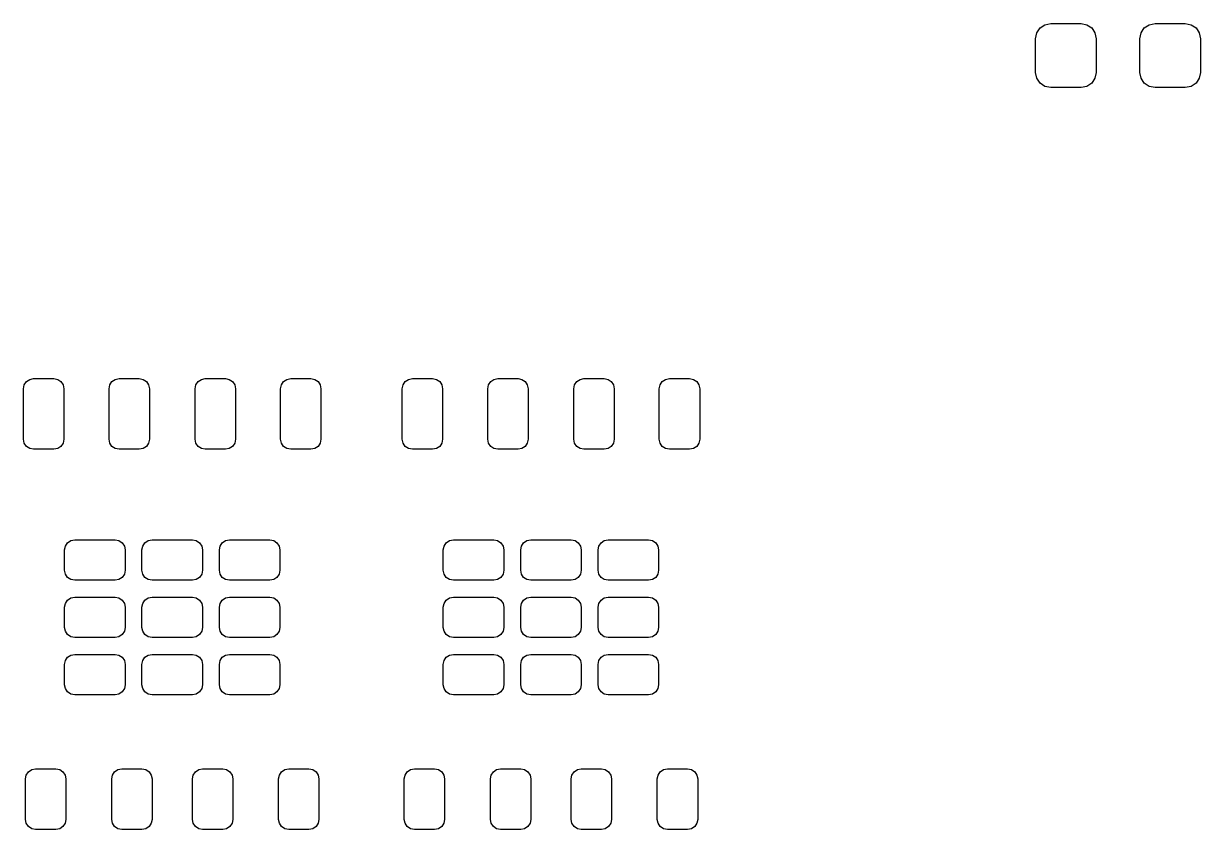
# Model space of a CAD drawing. Header units: millimetres. Extents: x 58.4 to 140.9, y -102.5 to -49.5.
# Drawn here: x 101.59 to 119.08, y -66.74 to -54.77 of the extents above; entities that cross this region are included whole.
import ezdxf

# ---------------------------------------------------------------- set-up
doc = ezdxf.new("R2010")
doc.units = ezdxf.units.MM
doc.layers.add('F.Paste', color=253, linetype='CONTINUOUS', true_color=0xb4a09a)

msp = doc.modelspace()

# ---------------------------------------------------------------- linework, layer by layer
at = {"layer": 'F.Paste', "linetype": 'CONTINUOUS'}
for p, q in [((116.631, -54.995), (116.648127, -54.908896)), ((116.648127, -54.908896), (116.696901, -54.835901)), ((116.696901, -54.835901), (116.769896, -54.787127)), ((116.769896, -54.787127), (116.856, -54.77)), ((116.856, -54.77), (117.306, -54.77)), ((117.306, -54.77), (117.392104, -54.787127)), ((117.392104, -54.787127), (117.465099, -54.835901)), ((117.465099, -54.835901), (117.513873, -54.908896)), ((117.513873, -54.908896), (117.531, -54.995)), ((118.181, -54.995), (118.198127, -54.908896)), ((118.198127, -54.908896), (118.246901, -54.835901)), ((118.246901, -54.835901), (118.319896, -54.787127)), ((118.319896, -54.787127), (118.406, -54.77)), ((118.406, -54.77), (118.856, -54.77)), ((118.856, -54.77), (118.942104, -54.787127)), ((118.942104, -54.787127), (119.015099, -54.835901)), ((119.015099, -54.835901), (119.063873, -54.908896)), ((119.063873, -54.908896), (119.081, -54.995)), ((116.631, -55.495), (116.631, -54.995)), ((117.531, -54.995), (117.531, -55.495)), ((118.181, -55.495), (118.181, -54.995)), ((119.081, -54.995), (119.081, -55.495)), ((116.648127, -55.581104), (116.631, -55.495)), ((116.696901, -55.654099), (116.648127, -55.581104)), ((117.513873, -55.581104), (117.465099, -55.654099)), ((117.531, -55.495), (117.513873, -55.581104)), ((118.198127, -55.581104), (118.181, -55.495)), ((118.246901, -55.654099), (118.198127, -55.581104)), ((119.063873, -55.581104), (119.015099, -55.654099)), ((119.081, -55.495), (119.063873, -55.581104)), ((116.769896, -55.702873), (116.696901, -55.654099)), ((116.856, -55.72), (116.769896, -55.702873)), ((117.306, -55.72), (116.856, -55.72)), ((117.392104, -55.702873), (117.306, -55.72)), ((117.465099, -55.654099), (117.392104, -55.702873)), ((118.319896, -55.702873), (118.246901, -55.654099)), ((118.406, -55.72), (118.319896, -55.702873)), ((118.856, -55.72), (118.406, -55.72)), ((118.942104, -55.702873), (118.856, -55.72)), ((119.015099, -55.654099), (118.942104, -55.702873)), ((101.5928, -60.193), (101.604218, -60.135597)), ((101.604218, -60.135597), (101.636734, -60.086934)), ((101.636734, -60.086934), (101.685397, -60.054418)), ((101.685397, -60.054418), (101.7428, -60.043)), ((101.7428, -60.043), (102.0428, -60.043)), ((102.0428, -60.043), (102.100203, -60.054418)), ((102.100203, -60.054418), (102.148866, -60.086934)), ((102.148866, -60.086934), (102.181382, -60.135597)), ((102.181382, -60.135597), (102.1928, -60.193)), ((102.8628, -60.193), (102.874218, -60.135597)), ((102.874218, -60.135597), (102.906734, -60.086934)), ((102.906734, -60.086934), (102.955397, -60.054418)), ((102.955397, -60.054418), (103.0128, -60.043)), ((103.0128, -60.043), (103.3128, -60.043)), ((103.3128, -60.043), (103.370203, -60.054418)), ((103.370203, -60.054418), (103.418866, -60.086934)), ((103.418866, -60.086934), (103.451382, -60.135597)), ((103.451382, -60.135597), (103.4628, -60.193)), ((104.1428, -60.193), (104.154218, -60.135597)), ((104.154218, -60.135597), (104.186734, -60.086934)), ((104.186734, -60.086934), (104.235397, -60.054418)), ((104.235397, -60.054418), (104.2928, -60.043)), ((104.2928, -60.043), (104.5928, -60.043)), ((104.5928, -60.043), (104.650203, -60.054418)), ((104.650203, -60.054418), (104.698866, -60.086934)), ((104.698866, -60.086934), (104.731382, -60.135597)), ((104.731382, -60.135597), (104.7428, -60.193)), ((105.4128, -60.193), (105.424218, -60.135597)), ((105.424218, -60.135597), (105.456734, -60.086934)), ((105.456734, -60.086934), (105.505397, -60.054418)), ((105.505397, -60.054418), (105.5628, -60.043)), ((105.5628, -60.043), (105.8628, -60.043)), ((105.8628, -60.043), (105.920203, -60.054418)), ((105.920203, -60.054418), (105.968866, -60.086934)), ((105.968866, -60.086934), (106.001382, -60.135597)), ((106.001382, -60.135597), (106.0128, -60.193)), ((107.2202, -60.193), (107.231618, -60.135597)), ((107.231618, -60.135597), (107.264134, -60.086934)), ((107.264134, -60.086934), (107.312797, -60.054418)), ((107.312797, -60.054418), (107.3702, -60.043)), ((107.3702, -60.043), (107.6702, -60.043)), ((107.6702, -60.043), (107.727603, -60.054418)), ((107.727603, -60.054418), (107.776266, -60.086934)), ((107.776266, -60.086934), (107.808782, -60.135597)), ((107.808782, -60.135597), (107.8202, -60.193)), ((108.4902, -60.193), (108.501618, -60.135597)), ((108.501618, -60.135597), (108.534134, -60.086934)), ((108.534134, -60.086934), (108.582797, -60.054418)), ((108.582797, -60.054418), (108.6402, -60.043)), ((108.6402, -60.043), (108.9402, -60.043)), ((108.9402, -60.043), (108.997603, -60.054418)), ((108.997603, -60.054418), (109.046266, -60.086934)), ((109.046266, -60.086934), (109.078782, -60.135597)), ((109.078782, -60.135597), (109.0902, -60.193)), ((109.7702, -60.193), (109.781618, -60.135597)), ((109.781618, -60.135597), (109.814134, -60.086934)), ((109.814134, -60.086934), (109.862797, -60.054418)), ((109.862797, -60.054418), (109.9202, -60.043)), ((109.9202, -60.043), (110.2202, -60.043)), ((110.2202, -60.043), (110.277603, -60.054418)), ((110.277603, -60.054418), (110.326266, -60.086934)), ((110.326266, -60.086934), (110.358782, -60.135597)), ((110.358782, -60.135597), (110.3702, -60.193)), ((111.0402, -60.193), (111.051618, -60.135597)), ((111.051618, -60.135597), (111.084134, -60.086934)), ((111.084134, -60.086934), (111.132797, -60.054418)), ((111.132797, -60.054418), (111.1902, -60.043)), ((111.1902, -60.043), (111.4902, -60.043)), ((111.4902, -60.043), (111.547603, -60.054418)), ((111.547603, -60.054418), (111.596266, -60.086934)), ((111.596266, -60.086934), (111.628782, -60.135597)), ((111.628782, -60.135597), (111.6402, -60.193)), ((101.5928, -60.943), (101.5928, -60.193)), ((102.1928, -60.193), (102.1928, -60.943)), ((102.8628, -60.943), (102.8628, -60.193)), ((103.4628, -60.193), (103.4628, -60.943)), ((104.1428, -60.943), (104.1428, -60.193)), ((104.7428, -60.193), (104.7428, -60.943)), ((105.4128, -60.943), (105.4128, -60.193)), ((106.0128, -60.193), (106.0128, -60.943)), ((107.2202, -60.943), (107.2202, -60.193)), ((107.8202, -60.193), (107.8202, -60.943)), ((108.4902, -60.943), (108.4902, -60.193)), ((109.0902, -60.193), (109.0902, -60.943)), ((109.7702, -60.943), (109.7702, -60.193)), ((110.3702, -60.193), (110.3702, -60.943)), ((111.0402, -60.943), (111.0402, -60.193)), ((111.6402, -60.193), (111.6402, -60.943)), ((101.604218, -61.000403), (101.5928, -60.943)), ((101.636734, -61.049066), (101.604218, -61.000403)), ((102.181382, -61.000403), (102.148866, -61.049066)), ((102.1928, -60.943), (102.181382, -61.000403)), ((102.874218, -61.000403), (102.8628, -60.943)), ((102.906734, -61.049066), (102.874218, -61.000403)), ((103.451382, -61.000403), (103.418866, -61.049066)), ((103.4628, -60.943), (103.451382, -61.000403)), ((104.154218, -61.000403), (104.1428, -60.943)), ((104.186734, -61.049066), (104.154218, -61.000403)), ((104.731382, -61.000403), (104.698866, -61.049066)), ((104.7428, -60.943), (104.731382, -61.000403)), ((105.424218, -61.000403), (105.4128, -60.943)), ((105.456734, -61.049066), (105.424218, -61.000403)), ((106.001382, -61.000403), (105.968866, -61.049066)), ((106.0128, -60.943), (106.001382, -61.000403)), ((107.231618, -61.000403), (107.2202, -60.943)), ((107.264134, -61.049066), (107.231618, -61.000403)), ((107.808782, -61.000403), (107.776266, -61.049066)), ((107.8202, -60.943), (107.808782, -61.000403)), ((108.501618, -61.000403), (108.4902, -60.943)), ((108.534134, -61.049066), (108.501618, -61.000403)), ((109.078782, -61.000403), (109.046266, -61.049066)), ((109.0902, -60.943), (109.078782, -61.000403)), ((109.781618, -61.000403), (109.7702, -60.943)), ((109.814134, -61.049066), (109.781618, -61.000403)), ((110.358782, -61.000403), (110.326266, -61.049066)), ((110.3702, -60.943), (110.358782, -61.000403)), ((111.051618, -61.000403), (111.0402, -60.943)), ((111.084134, -61.049066), (111.051618, -61.000403)), ((111.628782, -61.000403), (111.596266, -61.049066)), ((111.6402, -60.943), (111.628782, -61.000403)), ((101.685397, -61.081582), (101.636734, -61.049066)), ((101.7428, -61.093), (101.685397, -61.081582)), ((102.0428, -61.093), (101.7428, -61.093)), ((102.100203, -61.081582), (102.0428, -61.093)), ((102.148866, -61.049066), (102.100203, -61.081582)), ((102.955397, -61.081582), (102.906734, -61.049066)), ((103.0128, -61.093), (102.955397, -61.081582)), ((103.3128, -61.093), (103.0128, -61.093)), ((103.370203, -61.081582), (103.3128, -61.093)), ((103.418866, -61.049066), (103.370203, -61.081582)), ((104.235397, -61.081582), (104.186734, -61.049066)), ((104.2928, -61.093), (104.235397, -61.081582)), ((104.5928, -61.093), (104.2928, -61.093)), ((104.650203, -61.081582), (104.5928, -61.093)), ((104.698866, -61.049066), (104.650203, -61.081582)), ((105.505397, -61.081582), (105.456734, -61.049066)), ((105.5628, -61.093), (105.505397, -61.081582)), ((105.8628, -61.093), (105.5628, -61.093)), ((105.920203, -61.081582), (105.8628, -61.093)), ((105.968866, -61.049066), (105.920203, -61.081582)), ((107.312797, -61.081582), (107.264134, -61.049066)), ((107.3702, -61.093), (107.312797, -61.081582)), ((107.6702, -61.093), (107.3702, -61.093)), ((107.727603, -61.081582), (107.6702, -61.093)), ((107.776266, -61.049066), (107.727603, -61.081582)), ((108.582797, -61.081582), (108.534134, -61.049066)), ((108.6402, -61.093), (108.582797, -61.081582)), ((108.9402, -61.093), (108.6402, -61.093)), ((108.997603, -61.081582), (108.9402, -61.093)), ((109.046266, -61.049066), (108.997603, -61.081582)), ((109.862797, -61.081582), (109.814134, -61.049066)), ((109.9202, -61.093), (109.862797, -61.081582)), ((110.2202, -61.093), (109.9202, -61.093)), ((110.277603, -61.081582), (110.2202, -61.093)), ((110.326266, -61.049066), (110.277603, -61.081582)), ((111.132797, -61.081582), (111.084134, -61.049066)), ((111.1902, -61.093), (111.132797, -61.081582)), ((111.4902, -61.093), (111.1902, -61.093)), ((111.547603, -61.081582), (111.4902, -61.093)), ((111.596266, -61.049066), (111.547603, -61.081582)), ((102.2028, -62.588), (102.214218, -62.530597)), ((102.2028, -62.888), (102.2028, -62.588)), ((102.214218, -62.530597), (102.246734, -62.481934)), ((102.246734, -62.481934), (102.295397, -62.449418)), ((102.295397, -62.449418), (102.3528, -62.438)), ((102.3528, -62.438), (102.9528, -62.438)), ((102.9528, -62.438), (103.010203, -62.449418)), ((103.010203, -62.449418), (103.058866, -62.481934)), ((103.058866, -62.481934), (103.091382, -62.530597)), ((103.091382, -62.530597), (103.1028, -62.588)), ((103.1028, -62.588), (103.1028, -62.888)), ((103.3528, -62.588), (103.364218, -62.530597)), ((103.3528, -62.888), (103.3528, -62.588)), ((103.364218, -62.530597), (103.396734, -62.481934)), ((103.396734, -62.481934), (103.445397, -62.449418)), ((103.445397, -62.449418), (103.5028, -62.438)), ((103.5028, -62.438), (104.1028, -62.438)), ((104.1028, -62.438), (104.160203, -62.449418)), ((104.160203, -62.449418), (104.208866, -62.481934)), ((104.208866, -62.481934), (104.241382, -62.530597)), ((104.241382, -62.530597), (104.2528, -62.588)), ((104.2528, -62.588), (104.2528, -62.888)), ((104.5028, -62.588), (104.514218, -62.530597)), ((104.5028, -62.888), (104.5028, -62.588)), ((104.514218, -62.530597), (104.546734, -62.481934)), ((104.546734, -62.481934), (104.595397, -62.449418)), ((104.595397, -62.449418), (104.6528, -62.438)), ((104.6528, -62.438), (105.2528, -62.438)), ((105.2528, -62.438), (105.310203, -62.449418)), ((105.310203, -62.449418), (105.358866, -62.481934)), ((105.358866, -62.481934), (105.391382, -62.530597)), ((105.391382, -62.530597), (105.4028, -62.588)), ((105.4028, -62.588), (105.4028, -62.888)), ((107.8302, -62.588), (107.841618, -62.530597)), ((107.8302, -62.888), (107.8302, -62.588)), ((107.841618, -62.530597), (107.874134, -62.481934)), ((107.874134, -62.481934), (107.922797, -62.449418)), ((107.922797, -62.449418), (107.9802, -62.438)), ((107.9802, -62.438), (108.5802, -62.438)), ((108.5802, -62.438), (108.637603, -62.449418)), ((108.637603, -62.449418), (108.686266, -62.481934)), ((108.686266, -62.481934), (108.718782, -62.530597)), ((108.718782, -62.530597), (108.7302, -62.588)), ((108.7302, -62.588), (108.7302, -62.888)), ((108.9802, -62.588), (108.991618, -62.530597)), ((108.9802, -62.888), (108.9802, -62.588)), ((108.991618, -62.530597), (109.024134, -62.481934)), ((109.024134, -62.481934), (109.072797, -62.449418)), ((109.072797, -62.449418), (109.1302, -62.438)), ((109.1302, -62.438), (109.7302, -62.438)), ((109.7302, -62.438), (109.787603, -62.449418)), ((109.787603, -62.449418), (109.836266, -62.481934)), ((109.836266, -62.481934), (109.868782, -62.530597)), ((109.868782, -62.530597), (109.8802, -62.588)), ((109.8802, -62.588), (109.8802, -62.888)), ((110.1302, -62.588), (110.141618, -62.530597)), ((110.1302, -62.888), (110.1302, -62.588)), ((110.141618, -62.530597), (110.174134, -62.481934)), ((110.174134, -62.481934), (110.222797, -62.449418)), ((110.222797, -62.449418), (110.2802, -62.438)), ((110.2802, -62.438), (110.8802, -62.438)), ((110.8802, -62.438), (110.937603, -62.449418)), ((110.937603, -62.449418), (110.986266, -62.481934)), ((110.986266, -62.481934), (111.018782, -62.530597)), ((111.018782, -62.530597), (111.0302, -62.588)), ((111.0302, -62.588), (111.0302, -62.888)), ((102.214218, -62.945403), (102.2028, -62.888)), ((102.246734, -62.994066), (102.214218, -62.945403)), ((103.091382, -62.945403), (103.058866, -62.994066)), ((103.1028, -62.888), (103.091382, -62.945403)), ((103.364218, -62.945403), (103.3528, -62.888)), ((103.396734, -62.994066), (103.364218, -62.945403)), ((104.241382, -62.945403), (104.208866, -62.994066)), ((104.2528, -62.888), (104.241382, -62.945403)), ((104.514218, -62.945403), (104.5028, -62.888)), ((104.546734, -62.994066), (104.514218, -62.945403)), ((105.391382, -62.945403), (105.358866, -62.994066)), ((105.4028, -62.888), (105.391382, -62.945403)), ((107.841618, -62.945403), (107.8302, -62.888)), ((107.874134, -62.994066), (107.841618, -62.945403)), ((108.718782, -62.945403), (108.686266, -62.994066)), ((108.7302, -62.888), (108.718782, -62.945403)), ((108.991618, -62.945403), (108.9802, -62.888)), ((109.024134, -62.994066), (108.991618, -62.945403)), ((109.868782, -62.945403), (109.836266, -62.994066)), ((109.8802, -62.888), (109.868782, -62.945403)), ((110.141618, -62.945403), (110.1302, -62.888)), ((110.174134, -62.994066), (110.141618, -62.945403)), ((111.018782, -62.945403), (110.986266, -62.994066)), ((111.0302, -62.888), (111.018782, -62.945403)), ((102.295397, -63.026582), (102.246734, -62.994066)), ((102.3528, -63.038), (102.295397, -63.026582)), ((102.9528, -63.038), (102.3528, -63.038)), ((103.010203, -63.026582), (102.9528, -63.038)), ((103.058866, -62.994066), (103.010203, -63.026582)), ((103.445397, -63.026582), (103.396734, -62.994066)), ((103.5028, -63.038), (103.445397, -63.026582)), ((104.1028, -63.038), (103.5028, -63.038)), ((104.160203, -63.026582), (104.1028, -63.038)), ((104.208866, -62.994066), (104.160203, -63.026582)), ((104.595397, -63.026582), (104.546734, -62.994066)), ((104.6528, -63.038), (104.595397, -63.026582)), ((105.2528, -63.038), (104.6528, -63.038)), ((105.310203, -63.026582), (105.2528, -63.038)), ((105.358866, -62.994066), (105.310203, -63.026582)), ((107.922797, -63.026582), (107.874134, -62.994066)), ((107.9802, -63.038), (107.922797, -63.026582)), ((108.5802, -63.038), (107.9802, -63.038)), ((108.637603, -63.026582), (108.5802, -63.038)), ((108.686266, -62.994066), (108.637603, -63.026582)), ((109.072797, -63.026582), (109.024134, -62.994066)), ((109.1302, -63.038), (109.072797, -63.026582)), ((109.7302, -63.038), (109.1302, -63.038)), ((109.787603, -63.026582), (109.7302, -63.038)), ((109.836266, -62.994066), (109.787603, -63.026582)), ((110.222797, -63.026582), (110.174134, -62.994066)), ((110.2802, -63.038), (110.222797, -63.026582)), ((110.8802, -63.038), (110.2802, -63.038)), ((110.937603, -63.026582), (110.8802, -63.038)), ((110.986266, -62.994066), (110.937603, -63.026582)), ((102.246734, -63.331934), (102.295397, -63.299418)), ((102.295397, -63.299418), (102.3528, -63.288)), ((102.3528, -63.288), (102.9528, -63.288)), ((102.9528, -63.288), (103.010203, -63.299418)), ((103.010203, -63.299418), (103.058866, -63.331934)), ((103.396734, -63.331934), (103.445397, -63.299418)), ((103.445397, -63.299418), (103.5028, -63.288)), ((103.5028, -63.288), (104.1028, -63.288)), ((104.1028, -63.288), (104.160203, -63.299418)), ((104.160203, -63.299418), (104.208866, -63.331934)), ((104.546734, -63.331934), (104.595397, -63.299418)), ((104.595397, -63.299418), (104.6528, -63.288)), ((104.6528, -63.288), (105.2528, -63.288)), ((105.2528, -63.288), (105.310203, -63.299418)), ((105.310203, -63.299418), (105.358866, -63.331934)), ((107.874134, -63.331934), (107.922797, -63.299418)), ((107.922797, -63.299418), (107.9802, -63.288)), ((107.9802, -63.288), (108.5802, -63.288)), ((108.5802, -63.288), (108.637603, -63.299418)), ((108.637603, -63.299418), (108.686266, -63.331934)), ((109.024134, -63.331934), (109.072797, -63.299418)), ((109.072797, -63.299418), (109.1302, -63.288)), ((109.1302, -63.288), (109.7302, -63.288)), ((109.7302, -63.288), (109.787603, -63.299418)), ((109.787603, -63.299418), (109.836266, -63.331934)), ((110.174134, -63.331934), (110.222797, -63.299418)), ((110.222797, -63.299418), (110.2802, -63.288)), ((110.2802, -63.288), (110.8802, -63.288)), ((110.8802, -63.288), (110.937603, -63.299418)), ((110.937603, -63.299418), (110.986266, -63.331934)), ((102.2028, -63.438), (102.214218, -63.380597)), ((102.2028, -63.738), (102.2028, -63.438)), ((102.214218, -63.380597), (102.246734, -63.331934)), ((103.058866, -63.331934), (103.091382, -63.380597)), ((103.091382, -63.380597), (103.1028, -63.438)), ((103.1028, -63.438), (103.1028, -63.738)), ((103.3528, -63.438), (103.364218, -63.380597)), ((103.3528, -63.738), (103.3528, -63.438)), ((103.364218, -63.380597), (103.396734, -63.331934)), ((104.208866, -63.331934), (104.241382, -63.380597)), ((104.241382, -63.380597), (104.2528, -63.438)), ((104.2528, -63.438), (104.2528, -63.738)), ((104.5028, -63.438), (104.514218, -63.380597)), ((104.5028, -63.738), (104.5028, -63.438)), ((104.514218, -63.380597), (104.546734, -63.331934)), ((105.358866, -63.331934), (105.391382, -63.380597)), ((105.391382, -63.380597), (105.4028, -63.438)), ((105.4028, -63.438), (105.4028, -63.738)), ((107.8302, -63.438), (107.841618, -63.380597)), ((107.8302, -63.738), (107.8302, -63.438)), ((107.841618, -63.380597), (107.874134, -63.331934)), ((108.686266, -63.331934), (108.718782, -63.380597)), ((108.718782, -63.380597), (108.7302, -63.438)), ((108.7302, -63.438), (108.7302, -63.738)), ((108.9802, -63.438), (108.991618, -63.380597)), ((108.9802, -63.738), (108.9802, -63.438)), ((108.991618, -63.380597), (109.024134, -63.331934)), ((109.836266, -63.331934), (109.868782, -63.380597)), ((109.868782, -63.380597), (109.8802, -63.438)), ((109.8802, -63.438), (109.8802, -63.738)), ((110.1302, -63.438), (110.141618, -63.380597)), ((110.1302, -63.738), (110.1302, -63.438)), ((110.141618, -63.380597), (110.174134, -63.331934)), ((110.986266, -63.331934), (111.018782, -63.380597)), ((111.018782, -63.380597), (111.0302, -63.438)), ((111.0302, -63.438), (111.0302, -63.738)), ((102.214218, -63.795403), (102.2028, -63.738)), ((102.246734, -63.844066), (102.214218, -63.795403)), ((103.091382, -63.795403), (103.058866, -63.844066)), ((103.1028, -63.738), (103.091382, -63.795403)), ((103.364218, -63.795403), (103.3528, -63.738)), ((103.396734, -63.844066), (103.364218, -63.795403)), ((104.241382, -63.795403), (104.208866, -63.844066)), ((104.2528, -63.738), (104.241382, -63.795403)), ((104.514218, -63.795403), (104.5028, -63.738)), ((104.546734, -63.844066), (104.514218, -63.795403)), ((105.391382, -63.795403), (105.358866, -63.844066)), ((105.4028, -63.738), (105.391382, -63.795403)), ((107.841618, -63.795403), (107.8302, -63.738)), ((107.874134, -63.844066), (107.841618, -63.795403)), ((108.718782, -63.795403), (108.686266, -63.844066)), ((108.7302, -63.738), (108.718782, -63.795403)), ((108.991618, -63.795403), (108.9802, -63.738)), ((109.024134, -63.844066), (108.991618, -63.795403)), ((109.868782, -63.795403), (109.836266, -63.844066)), ((109.8802, -63.738), (109.868782, -63.795403)), ((110.141618, -63.795403), (110.1302, -63.738)), ((110.174134, -63.844066), (110.141618, -63.795403)), ((111.018782, -63.795403), (110.986266, -63.844066)), ((111.0302, -63.738), (111.018782, -63.795403)), ((102.295397, -63.876582), (102.246734, -63.844066)), ((102.3528, -63.888), (102.295397, -63.876582)), ((102.9528, -63.888), (102.3528, -63.888)), ((103.010203, -63.876582), (102.9528, -63.888)), ((103.058866, -63.844066), (103.010203, -63.876582)), ((103.445397, -63.876582), (103.396734, -63.844066)), ((103.5028, -63.888), (103.445397, -63.876582)), ((104.1028, -63.888), (103.5028, -63.888)), ((104.160203, -63.876582), (104.1028, -63.888)), ((104.208866, -63.844066), (104.160203, -63.876582)), ((104.595397, -63.876582), (104.546734, -63.844066)), ((104.6528, -63.888), (104.595397, -63.876582)), ((105.2528, -63.888), (104.6528, -63.888)), ((105.310203, -63.876582), (105.2528, -63.888)), ((105.358866, -63.844066), (105.310203, -63.876582)), ((107.922797, -63.876582), (107.874134, -63.844066)), ((107.9802, -63.888), (107.922797, -63.876582)), ((108.5802, -63.888), (107.9802, -63.888)), ((108.637603, -63.876582), (108.5802, -63.888)), ((108.686266, -63.844066), (108.637603, -63.876582)), ((109.072797, -63.876582), (109.024134, -63.844066)), ((109.1302, -63.888), (109.072797, -63.876582)), ((109.7302, -63.888), (109.1302, -63.888)), ((109.787603, -63.876582), (109.7302, -63.888)), ((109.836266, -63.844066), (109.787603, -63.876582)), ((110.222797, -63.876582), (110.174134, -63.844066)), ((110.2802, -63.888), (110.222797, -63.876582)), ((110.8802, -63.888), (110.2802, -63.888)), ((110.937603, -63.876582), (110.8802, -63.888)), ((110.986266, -63.844066), (110.937603, -63.876582)), ((102.246734, -64.181934), (102.295397, -64.149418)), ((102.295397, -64.149418), (102.3528, -64.138)), ((102.3528, -64.138), (102.9528, -64.138)), ((102.9528, -64.138), (103.010203, -64.149418)), ((103.010203, -64.149418), (103.058866, -64.181934)), ((103.396734, -64.181934), (103.445397, -64.149418)), ((103.445397, -64.149418), (103.5028, -64.138)), ((103.5028, -64.138), (104.1028, -64.138)), ((104.1028, -64.138), (104.160203, -64.149418)), ((104.160203, -64.149418), (104.208866, -64.181934)), ((104.546734, -64.181934), (104.595397, -64.149418)), ((104.595397, -64.149418), (104.6528, -64.138)), ((104.6528, -64.138), (105.2528, -64.138)), ((105.2528, -64.138), (105.310203, -64.149418)), ((105.310203, -64.149418), (105.358866, -64.181934)), ((107.874134, -64.181934), (107.922797, -64.149418)), ((107.922797, -64.149418), (107.9802, -64.138)), ((107.9802, -64.138), (108.5802, -64.138)), ((108.5802, -64.138), (108.637603, -64.149418)), ((108.637603, -64.149418), (108.686266, -64.181934)), ((109.024134, -64.181934), (109.072797, -64.149418)), ((109.072797, -64.149418), (109.1302, -64.138)), ((109.1302, -64.138), (109.7302, -64.138)), ((109.7302, -64.138), (109.787603, -64.149418)), ((109.787603, -64.149418), (109.836266, -64.181934)), ((110.174134, -64.181934), (110.222797, -64.149418)), ((110.222797, -64.149418), (110.2802, -64.138)), ((110.2802, -64.138), (110.8802, -64.138)), ((110.8802, -64.138), (110.937603, -64.149418)), ((110.937603, -64.149418), (110.986266, -64.181934)), ((102.2028, -64.288), (102.214218, -64.230597)), ((102.2028, -64.588), (102.2028, -64.288)), ((102.214218, -64.230597), (102.246734, -64.181934)), ((103.058866, -64.181934), (103.091382, -64.230597)), ((103.091382, -64.230597), (103.1028, -64.288)), ((103.1028, -64.288), (103.1028, -64.588)), ((103.3528, -64.288), (103.364218, -64.230597)), ((103.3528, -64.588), (103.3528, -64.288)), ((103.364218, -64.230597), (103.396734, -64.181934)), ((104.208866, -64.181934), (104.241382, -64.230597)), ((104.241382, -64.230597), (104.2528, -64.288)), ((104.2528, -64.288), (104.2528, -64.588)), ((104.5028, -64.288), (104.514218, -64.230597)), ((104.5028, -64.588), (104.5028, -64.288)), ((104.514218, -64.230597), (104.546734, -64.181934)), ((105.358866, -64.181934), (105.391382, -64.230597)), ((105.391382, -64.230597), (105.4028, -64.288)), ((105.4028, -64.288), (105.4028, -64.588)), ((107.8302, -64.288), (107.841618, -64.230597)), ((107.8302, -64.588), (107.8302, -64.288)), ((107.841618, -64.230597), (107.874134, -64.181934)), ((108.686266, -64.181934), (108.718782, -64.230597)), ((108.718782, -64.230597), (108.7302, -64.288)), ((108.7302, -64.288), (108.7302, -64.588)), ((108.9802, -64.288), (108.991618, -64.230597)), ((108.9802, -64.588), (108.9802, -64.288)), ((108.991618, -64.230597), (109.024134, -64.181934)), ((109.836266, -64.181934), (109.868782, -64.230597)), ((109.868782, -64.230597), (109.8802, -64.288)), ((109.8802, -64.288), (109.8802, -64.588)), ((110.1302, -64.288), (110.141618, -64.230597)), ((110.1302, -64.588), (110.1302, -64.288)), ((110.141618, -64.230597), (110.174134, -64.181934)), ((110.986266, -64.181934), (111.018782, -64.230597)), ((111.018782, -64.230597), (111.0302, -64.288)), ((111.0302, -64.288), (111.0302, -64.588)), ((102.214218, -64.645403), (102.2028, -64.588)), ((102.246734, -64.694066), (102.214218, -64.645403)), ((102.295397, -64.726582), (102.246734, -64.694066)), ((103.058866, -64.694066), (103.010203, -64.726582)), ((103.091382, -64.645403), (103.058866, -64.694066)), ((103.1028, -64.588), (103.091382, -64.645403)), ((103.364218, -64.645403), (103.3528, -64.588)), ((103.396734, -64.694066), (103.364218, -64.645403)), ((103.445397, -64.726582), (103.396734, -64.694066)), ((104.208866, -64.694066), (104.160203, -64.726582)), ((104.241382, -64.645403), (104.208866, -64.694066)), ((104.2528, -64.588), (104.241382, -64.645403)), ((104.514218, -64.645403), (104.5028, -64.588)), ((104.546734, -64.694066), (104.514218, -64.645403)), ((104.595397, -64.726582), (104.546734, -64.694066)), ((105.358866, -64.694066), (105.310203, -64.726582)), ((105.391382, -64.645403), (105.358866, -64.694066)), ((105.4028, -64.588), (105.391382, -64.645403)), ((107.841618, -64.645403), (107.8302, -64.588)), ((107.874134, -64.694066), (107.841618, -64.645403)), ((107.922797, -64.726582), (107.874134, -64.694066)), ((108.686266, -64.694066), (108.637603, -64.726582)), ((108.718782, -64.645403), (108.686266, -64.694066)), ((108.7302, -64.588), (108.718782, -64.645403)), ((108.991618, -64.645403), (108.9802, -64.588)), ((109.024134, -64.694066), (108.991618, -64.645403)), ((109.072797, -64.726582), (109.024134, -64.694066)), ((109.836266, -64.694066), (109.787603, -64.726582)), ((109.868782, -64.645403), (109.836266, -64.694066)), ((109.8802, -64.588), (109.868782, -64.645403)), ((110.141618, -64.645403), (110.1302, -64.588)), ((110.174134, -64.694066), (110.141618, -64.645403)), ((110.222797, -64.726582), (110.174134, -64.694066)), ((110.986266, -64.694066), (110.937603, -64.726582)), ((111.018782, -64.645403), (110.986266, -64.694066)), ((111.0302, -64.588), (111.018782, -64.645403)), ((102.3528, -64.738), (102.295397, -64.726582)), ((102.9528, -64.738), (102.3528, -64.738)), ((103.010203, -64.726582), (102.9528, -64.738)), ((103.5028, -64.738), (103.445397, -64.726582)), ((104.1028, -64.738), (103.5028, -64.738)), ((104.160203, -64.726582), (104.1028, -64.738)), ((104.6528, -64.738), (104.595397, -64.726582)), ((105.2528, -64.738), (104.6528, -64.738)), ((105.310203, -64.726582), (105.2528, -64.738)), ((107.9802, -64.738), (107.922797, -64.726582)), ((108.5802, -64.738), (107.9802, -64.738)), ((108.637603, -64.726582), (108.5802, -64.738)), ((109.1302, -64.738), (109.072797, -64.726582)), ((109.7302, -64.738), (109.1302, -64.738)), ((109.787603, -64.726582), (109.7302, -64.738)), ((110.2802, -64.738), (110.222797, -64.726582)), ((110.8802, -64.738), (110.2802, -64.738)), ((110.937603, -64.726582), (110.8802, -64.738)), ((101.634218, -65.930597), (101.666734, -65.881934)), ((101.666734, -65.881934), (101.715397, -65.849418)), ((101.715397, -65.849418), (101.7728, -65.838)), ((101.7728, -65.838), (102.0728, -65.838)), ((102.0728, -65.838), (102.130203, -65.849418)), ((102.130203, -65.849418), (102.178866, -65.881934)), ((102.178866, -65.881934), (102.211382, -65.930597)), ((102.914218, -65.930597), (102.946734, -65.881934)), ((102.946734, -65.881934), (102.995397, -65.849418)), ((102.995397, -65.849418), (103.0528, -65.838)), ((103.0528, -65.838), (103.3528, -65.838)), ((103.3528, -65.838), (103.410203, -65.849418)), ((103.410203, -65.849418), (103.458866, -65.881934)), ((103.458866, -65.881934), (103.491382, -65.930597)), ((104.114218, -65.930597), (104.146734, -65.881934)), ((104.146734, -65.881934), (104.195397, -65.849418)), ((104.195397, -65.849418), (104.2528, -65.838)), ((104.2528, -65.838), (104.5528, -65.838)), ((104.5528, -65.838), (104.610203, -65.849418)), ((104.610203, -65.849418), (104.658866, -65.881934)), ((104.658866, -65.881934), (104.691382, -65.930597)), ((105.394218, -65.930597), (105.426734, -65.881934)), ((105.426734, -65.881934), (105.475397, -65.849418)), ((105.475397, -65.849418), (105.5328, -65.838)), ((105.5328, -65.838), (105.8328, -65.838)), ((105.8328, -65.838), (105.890203, -65.849418)), ((105.890203, -65.849418), (105.938866, -65.881934)), ((105.938866, -65.881934), (105.971382, -65.930597)), ((107.261618, -65.930597), (107.294134, -65.881934)), ((107.294134, -65.881934), (107.342797, -65.849418)), ((107.342797, -65.849418), (107.4002, -65.838)), ((107.4002, -65.838), (107.7002, -65.838)), ((107.7002, -65.838), (107.757603, -65.849418)), ((107.757603, -65.849418), (107.806266, -65.881934)), ((107.806266, -65.881934), (107.838782, -65.930597)), ((108.541618, -65.930597), (108.574134, -65.881934)), ((108.574134, -65.881934), (108.622797, -65.849418)), ((108.622797, -65.849418), (108.6802, -65.838)), ((108.6802, -65.838), (108.9802, -65.838)), ((108.9802, -65.838), (109.037603, -65.849418)), ((109.037603, -65.849418), (109.086266, -65.881934)), ((109.086266, -65.881934), (109.118782, -65.930597)), ((109.741618, -65.930597), (109.774134, -65.881934)), ((109.774134, -65.881934), (109.822797, -65.849418)), ((109.822797, -65.849418), (109.8802, -65.838)), ((109.8802, -65.838), (110.1802, -65.838)), ((110.1802, -65.838), (110.237603, -65.849418)), ((110.237603, -65.849418), (110.286266, -65.881934)), ((110.286266, -65.881934), (110.318782, -65.930597)), ((111.021618, -65.930597), (111.054134, -65.881934)), ((111.054134, -65.881934), (111.102797, -65.849418)), ((111.102797, -65.849418), (111.1602, -65.838)), ((111.1602, -65.838), (111.4602, -65.838)), ((111.4602, -65.838), (111.517603, -65.849418)), ((111.517603, -65.849418), (111.566266, -65.881934)), ((111.566266, -65.881934), (111.598782, -65.930597)), ((101.6228, -65.988), (101.634218, -65.930597)), ((101.6228, -66.588), (101.6228, -65.988)), ((102.211382, -65.930597), (102.2228, -65.988)), ((102.2228, -65.988), (102.2228, -66.588)), ((102.9028, -65.988), (102.914218, -65.930597)), ((102.9028, -66.588), (102.9028, -65.988)), ((103.491382, -65.930597), (103.5028, -65.988)), ((103.5028, -65.988), (103.5028, -66.588)), ((104.1028, -65.988), (104.114218, -65.930597)), ((104.1028, -66.588), (104.1028, -65.988)), ((104.691382, -65.930597), (104.7028, -65.988)), ((104.7028, -65.988), (104.7028, -66.588)), ((105.3828, -65.988), (105.394218, -65.930597)), ((105.3828, -66.588), (105.3828, -65.988)), ((105.971382, -65.930597), (105.9828, -65.988)), ((105.9828, -65.988), (105.9828, -66.588)), ((107.2502, -65.988), (107.261618, -65.930597)), ((107.2502, -66.588), (107.2502, -65.988)), ((107.838782, -65.930597), (107.8502, -65.988)), ((107.8502, -65.988), (107.8502, -66.588)), ((108.5302, -65.988), (108.541618, -65.930597)), ((108.5302, -66.588), (108.5302, -65.988)), ((109.118782, -65.930597), (109.1302, -65.988)), ((109.1302, -65.988), (109.1302, -66.588)), ((109.7302, -65.988), (109.741618, -65.930597)), ((109.7302, -66.588), (109.7302, -65.988)), ((110.318782, -65.930597), (110.3302, -65.988)), ((110.3302, -65.988), (110.3302, -66.588)), ((111.0102, -65.988), (111.021618, -65.930597)), ((111.0102, -66.588), (111.0102, -65.988)), ((111.598782, -65.930597), (111.6102, -65.988)), ((111.6102, -65.988), (111.6102, -66.588)), ((101.634218, -66.645403), (101.6228, -66.588)), ((102.2228, -66.588), (102.211382, -66.645403)), ((102.914218, -66.645403), (102.9028, -66.588)), ((103.5028, -66.588), (103.491382, -66.645403)), ((104.114218, -66.645403), (104.1028, -66.588)), ((104.7028, -66.588), (104.691382, -66.645403)), ((105.394218, -66.645403), (105.3828, -66.588)), ((105.9828, -66.588), (105.971382, -66.645403)), ((107.261618, -66.645403), (107.2502, -66.588)), ((107.8502, -66.588), (107.838782, -66.645403)), ((108.541618, -66.645403), (108.5302, -66.588)), ((109.1302, -66.588), (109.118782, -66.645403)), ((109.741618, -66.645403), (109.7302, -66.588)), ((110.3302, -66.588), (110.318782, -66.645403)), ((111.021618, -66.645403), (111.0102, -66.588)), ((111.6102, -66.588), (111.598782, -66.645403)), ((101.666734, -66.694066), (101.634218, -66.645403)), ((101.715397, -66.726582), (101.666734, -66.694066)), ((101.7728, -66.738), (101.715397, -66.726582)), ((102.0728, -66.738), (101.7728, -66.738)), ((102.130203, -66.726582), (102.0728, -66.738)), ((102.178866, -66.694066), (102.130203, -66.726582)), ((102.211382, -66.645403), (102.178866, -66.694066)), ((102.946734, -66.694066), (102.914218, -66.645403)), ((102.995397, -66.726582), (102.946734, -66.694066)), ((103.0528, -66.738), (102.995397, -66.726582)), ((103.3528, -66.738), (103.0528, -66.738)), ((103.410203, -66.726582), (103.3528, -66.738)), ((103.458866, -66.694066), (103.410203, -66.726582)), ((103.491382, -66.645403), (103.458866, -66.694066)), ((104.146734, -66.694066), (104.114218, -66.645403)), ((104.195397, -66.726582), (104.146734, -66.694066)), ((104.2528, -66.738), (104.195397, -66.726582)), ((104.5528, -66.738), (104.2528, -66.738)), ((104.610203, -66.726582), (104.5528, -66.738)), ((104.658866, -66.694066), (104.610203, -66.726582)), ((104.691382, -66.645403), (104.658866, -66.694066)), ((105.426734, -66.694066), (105.394218, -66.645403)), ((105.475397, -66.726582), (105.426734, -66.694066)), ((105.5328, -66.738), (105.475397, -66.726582)), ((105.8328, -66.738), (105.5328, -66.738)), ((105.890203, -66.726582), (105.8328, -66.738)), ((105.938866, -66.694066), (105.890203, -66.726582)), ((105.971382, -66.645403), (105.938866, -66.694066)), ((107.294134, -66.694066), (107.261618, -66.645403)), ((107.342797, -66.726582), (107.294134, -66.694066)), ((107.4002, -66.738), (107.342797, -66.726582)), ((107.7002, -66.738), (107.4002, -66.738)), ((107.757603, -66.726582), (107.7002, -66.738)), ((107.806266, -66.694066), (107.757603, -66.726582)), ((107.838782, -66.645403), (107.806266, -66.694066)), ((108.574134, -66.694066), (108.541618, -66.645403)), ((108.622797, -66.726582), (108.574134, -66.694066)), ((108.6802, -66.738), (108.622797, -66.726582)), ((108.9802, -66.738), (108.6802, -66.738)), ((109.037603, -66.726582), (108.9802, -66.738)), ((109.086266, -66.694066), (109.037603, -66.726582)), ((109.118782, -66.645403), (109.086266, -66.694066)), ((109.774134, -66.694066), (109.741618, -66.645403)), ((109.822797, -66.726582), (109.774134, -66.694066)), ((109.8802, -66.738), (109.822797, -66.726582)), ((110.1802, -66.738), (109.8802, -66.738)), ((110.237603, -66.726582), (110.1802, -66.738)), ((110.286266, -66.694066), (110.237603, -66.726582)), ((110.318782, -66.645403), (110.286266, -66.694066)), ((111.054134, -66.694066), (111.021618, -66.645403)), ((111.102797, -66.726582), (111.054134, -66.694066)), ((111.1602, -66.738), (111.102797, -66.726582)), ((111.4602, -66.738), (111.1602, -66.738)), ((111.517603, -66.726582), (111.4602, -66.738)), ((111.566266, -66.694066), (111.517603, -66.726582)), ((111.598782, -66.645403), (111.566266, -66.694066))]:
    msp.add_line(p, q, dxfattribs=at)

doc.saveas('drawing.dxf')
